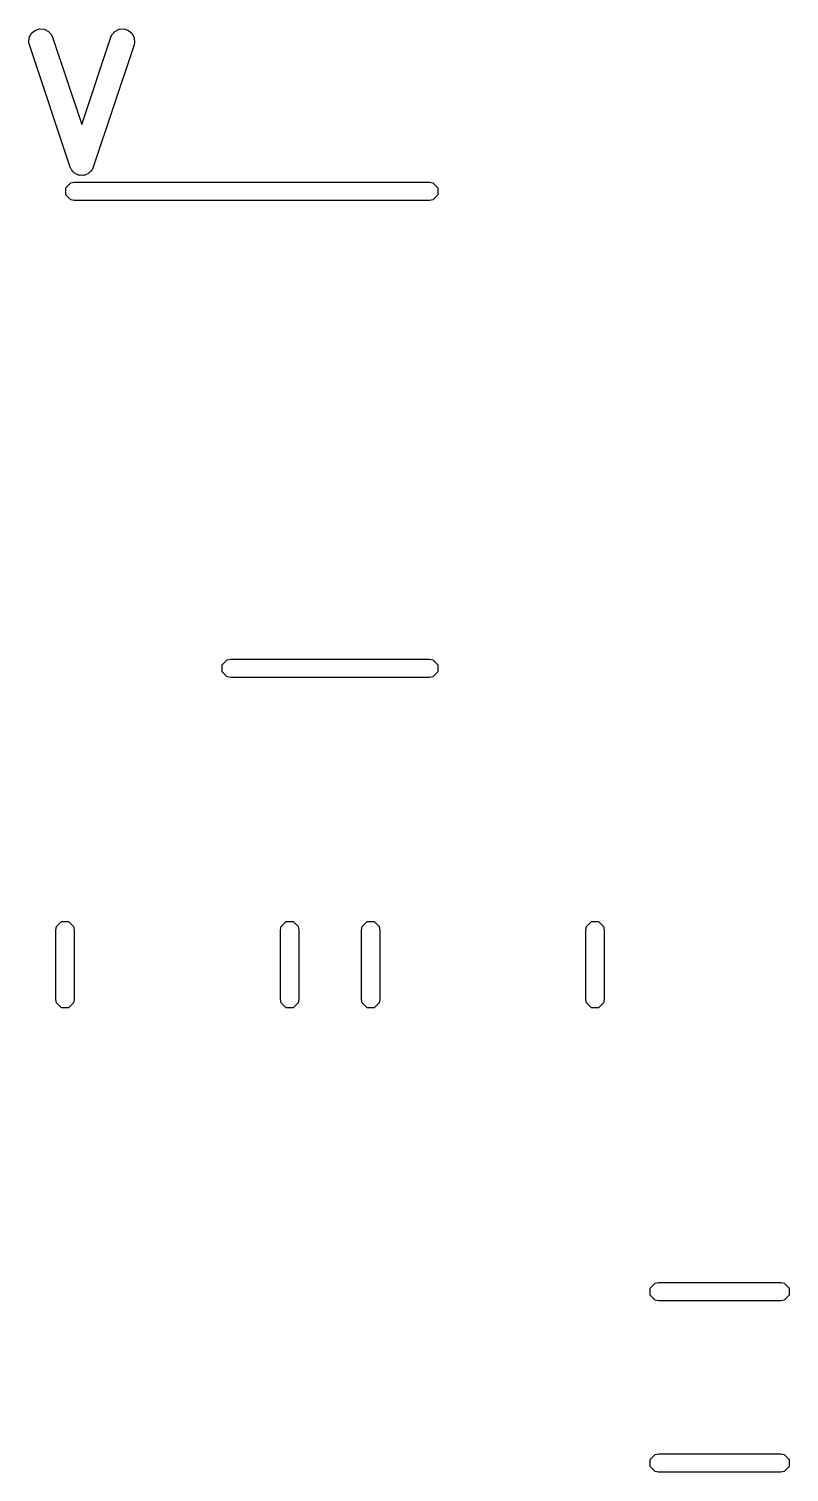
# Model space of a CAD drawing. Extents: x 89 to 178, y -115 to -57.
# Drawn here: x 108.88 to 113.86, y -106.07 to -96.63 of the extents above; entities that cross this region are included whole.
import ezdxf

# ---------------------------------------------------------------- set-up
doc = ezdxf.new("R2010")
doc.units = 0
doc.layers.add('BLACK', color=7, linetype='CONTINUOUS')

msp = doc.modelspace()

# ---------------------------------------------------------------- linework, layer by layer
at = {"layer": 'BLACK', "linetype": 'CONTINUOUS'}
for p, q in [((108.878272, -96.715759), (108.880484, -96.684623)), ((108.880484, -96.684623), (108.894444, -96.656704)), ((108.894444, -96.656704), (108.918026, -96.636252)), ((108.918026, -96.636252), (108.947638, -96.626381)), ((108.947638, -96.626381), (108.978774, -96.628593)), ((108.978774, -96.628593), (109.006693, -96.642553)), ((109.006693, -96.642553), (109.027145, -96.666135)), ((109.027145, -96.666135), (109.033539, -96.680455)), ((109.033539, -96.680455), (109.22431, -97.252769)), ((109.22431, -97.252769), (109.415082, -96.680455)), ((109.415082, -96.680455), (109.421476, -96.666135)), ((109.421476, -96.666135), (109.441928, -96.642553)), ((109.441928, -96.642553), (109.469847, -96.628593)), ((109.469847, -96.628593), (109.500983, -96.626381)), ((109.500983, -96.626381), (109.530595, -96.636252)), ((109.530595, -96.636252), (109.554177, -96.656703)), ((109.554177, -96.656703), (109.568137, -96.684622)), ((109.568137, -96.684622), (109.570349, -96.715759)), ((108.881749, -96.731051), (108.878272, -96.715759)), ((109.148416, -97.531051), (108.881749, -96.731051)), ((109.566872, -96.731051), (109.300206, -97.531051)), ((109.570349, -96.715759), (109.566872, -96.731051)), ((109.15481, -97.545371), (109.148416, -97.531051)), ((109.158552, -97.549686), (109.15481, -97.545371)), ((109.161111, -97.554803), (109.158552, -97.549686)), ((109.290067, -97.549688), (109.287511, -97.554802)), ((109.293812, -97.545371), (109.290067, -97.549688)), ((109.300206, -97.531051), (109.293812, -97.545371)), ((109.119567, -97.667039), (109.152039, -97.634567)), ((109.152039, -97.634567), (109.175, -97.63)), ((109.168691, -97.561377), (109.161111, -97.554803)), ((109.175262, -97.568953), (109.168691, -97.561377)), ((109.175, -97.63), (110.85, -97.63)), ((109.180375, -97.571509), (109.175262, -97.568953)), ((109.184693, -97.575254), (109.180375, -97.571509)), ((109.194208, -97.578425), (109.184693, -97.575254)), ((109.203181, -97.582912), (109.194208, -97.578425)), ((109.208881, -97.583317), (109.203181, -97.582912)), ((109.214305, -97.585125), (109.208881, -97.583317)), ((109.224313, -97.584413), (109.214305, -97.585125)), ((109.234317, -97.585125), (109.224313, -97.584413)), ((109.239737, -97.583318), (109.234317, -97.585125)), ((109.245441, -97.582913), (109.239737, -97.583318)), ((109.254418, -97.578424), (109.245441, -97.582913)), ((109.263929, -97.575254), (109.254418, -97.578424)), ((109.268244, -97.571511), (109.263929, -97.575254)), ((109.273361, -97.568953), (109.268244, -97.571511)), ((109.279935, -97.561372), (109.273361, -97.568953)), ((109.287511, -97.554802), (109.279935, -97.561372)), ((110.85, -97.63), (111.5, -97.63)), ((111.5, -97.63), (111.522961, -97.634567)), ((111.522961, -97.634567), (111.555433, -97.667039)), ((109.119567, -97.712961), (109.119567, -97.667039)), ((109.152039, -97.745433), (109.119567, -97.712961)), ((111.555433, -97.712961), (111.522961, -97.745433)), ((111.555433, -97.667039), (111.555433, -97.712961)), ((109.175, -97.75), (109.152039, -97.745433)), ((110.85, -97.75), (109.175, -97.75)), ((111.5, -97.75), (110.85, -97.75)), ((111.522961, -97.745433), (111.5, -97.75)), ((110.144567, -100.787039), (110.177039, -100.754567)), ((110.177039, -100.754567), (110.2, -100.75)), ((110.2, -100.75), (110.85, -100.75)), ((110.85, -100.75), (111.5, -100.75)), ((111.5, -100.75), (111.522961, -100.754567)), ((111.522961, -100.754567), (111.555433, -100.787039)), ((110.144567, -100.832961), (110.144567, -100.787039)), ((110.177039, -100.865433), (110.144567, -100.832961)), ((111.555433, -100.832961), (111.522961, -100.865433)), ((111.555433, -100.787039), (111.555433, -100.832961)), ((110.2, -100.87), (110.177039, -100.865433)), ((110.85, -100.87), (110.2, -100.87)), ((111.5, -100.87), (110.85, -100.87)), ((111.522961, -100.865433), (111.5, -100.87)), ((109.055, -102.522936), (109.059567, -102.499975)), ((109.055, -102.977064), (109.055, -102.522936)), ((109.059567, -102.499975), (109.092039, -102.467503)), ((109.092039, -102.467503), (109.137961, -102.467503)), ((109.137961, -102.467503), (109.170433, -102.499975)), ((109.170433, -102.499975), (109.175, -102.522936)), ((109.175, -102.522936), (109.175, -102.977064)), ((110.525, -102.522936), (110.529567, -102.499975)), ((110.525, -102.977064), (110.525, -102.522936)), ((110.529567, -102.499975), (110.562039, -102.467503)), ((110.562039, -102.467503), (110.607961, -102.467503)), ((110.607961, -102.467503), (110.640433, -102.499975)), ((110.640433, -102.499975), (110.645, -102.522936)), ((110.645, -102.522936), (110.645, -102.977064)), ((111.055, -102.522936), (111.059567, -102.499975)), ((111.055, -102.977064), (111.055, -102.522936)), ((111.059567, -102.499975), (111.092039, -102.467503)), ((111.092039, -102.467503), (111.137961, -102.467503)), ((111.137961, -102.467503), (111.170433, -102.499975)), ((111.170433, -102.499975), (111.175, -102.522936)), ((111.175, -102.522936), (111.175, -102.977064)), ((112.525, -102.522936), (112.529567, -102.499975)), ((112.525, -102.977064), (112.525, -102.522936)), ((112.529567, -102.499975), (112.562039, -102.467503)), ((112.562039, -102.467503), (112.607961, -102.467503)), ((112.607961, -102.467503), (112.640433, -102.499975)), ((112.640433, -102.499975), (112.645, -102.522936)), ((112.645, -102.522936), (112.645, -102.977064)), ((109.059567, -103.000025), (109.055, -102.977064)), ((109.092039, -103.032497), (109.059567, -103.000025)), ((109.170433, -103.000025), (109.137961, -103.032497)), ((109.175, -102.977064), (109.170433, -103.000025)), ((110.529567, -103.000025), (110.525, -102.977064)), ((110.562039, -103.032497), (110.529567, -103.000025)), ((110.640433, -103.000025), (110.607961, -103.032497)), ((110.645, -102.977064), (110.640433, -103.000025)), ((111.059567, -103.000025), (111.055, -102.977064)), ((111.092039, -103.032497), (111.059567, -103.000025)), ((111.170433, -103.000025), (111.137961, -103.032497)), ((111.175, -102.977064), (111.170433, -103.000025)), ((112.529567, -103.000025), (112.525, -102.977064)), ((112.562039, -103.032497), (112.529567, -103.000025)), ((112.640433, -103.000025), (112.607961, -103.032497)), ((112.645, -102.977064), (112.640433, -103.000025)), ((109.137961, -103.032497), (109.092039, -103.032497)), ((110.607961, -103.032497), (110.562039, -103.032497)), ((111.137961, -103.032497), (111.092039, -103.032497)), ((112.607961, -103.032497), (112.562039, -103.032497)), ((112.944945, -104.867039), (112.977417, -104.834567)), ((112.944945, -104.912961), (112.944945, -104.867039)), ((112.977417, -104.945433), (112.944945, -104.912961)), ((112.977417, -104.834567), (113.000378, -104.83)), ((113.000378, -104.83), (113.799622, -104.83)), ((113.799622, -104.83), (113.822583, -104.834567)), ((113.822583, -104.834567), (113.855055, -104.867039)), ((113.855055, -104.912961), (113.822583, -104.945433)), ((113.855055, -104.867039), (113.855055, -104.912961)), ((113.000378, -104.95), (112.977417, -104.945433)), ((113.799622, -104.95), (113.000378, -104.95)), ((113.822583, -104.945433), (113.799622, -104.95)), ((112.944945, -105.987039), (112.977417, -105.954567)), ((112.977417, -105.954567), (113.000378, -105.95)), ((113.000378, -105.95), (113.799622, -105.95)), ((113.799622, -105.95), (113.822583, -105.954567)), ((113.822583, -105.954567), (113.855055, -105.987039)), ((112.944945, -106.032961), (112.944945, -105.987039)), ((112.977417, -106.065433), (112.944945, -106.032961)), ((113.855055, -106.032961), (113.822583, -106.065433)), ((113.855055, -105.987039), (113.855055, -106.032961)), ((113.000378, -106.07), (112.977417, -106.065433)), ((113.799622, -106.07), (113.000378, -106.07)), ((113.822583, -106.065433), (113.799622, -106.07))]:
    msp.add_line(p, q, dxfattribs=at)

doc.saveas('drawing.dxf')
